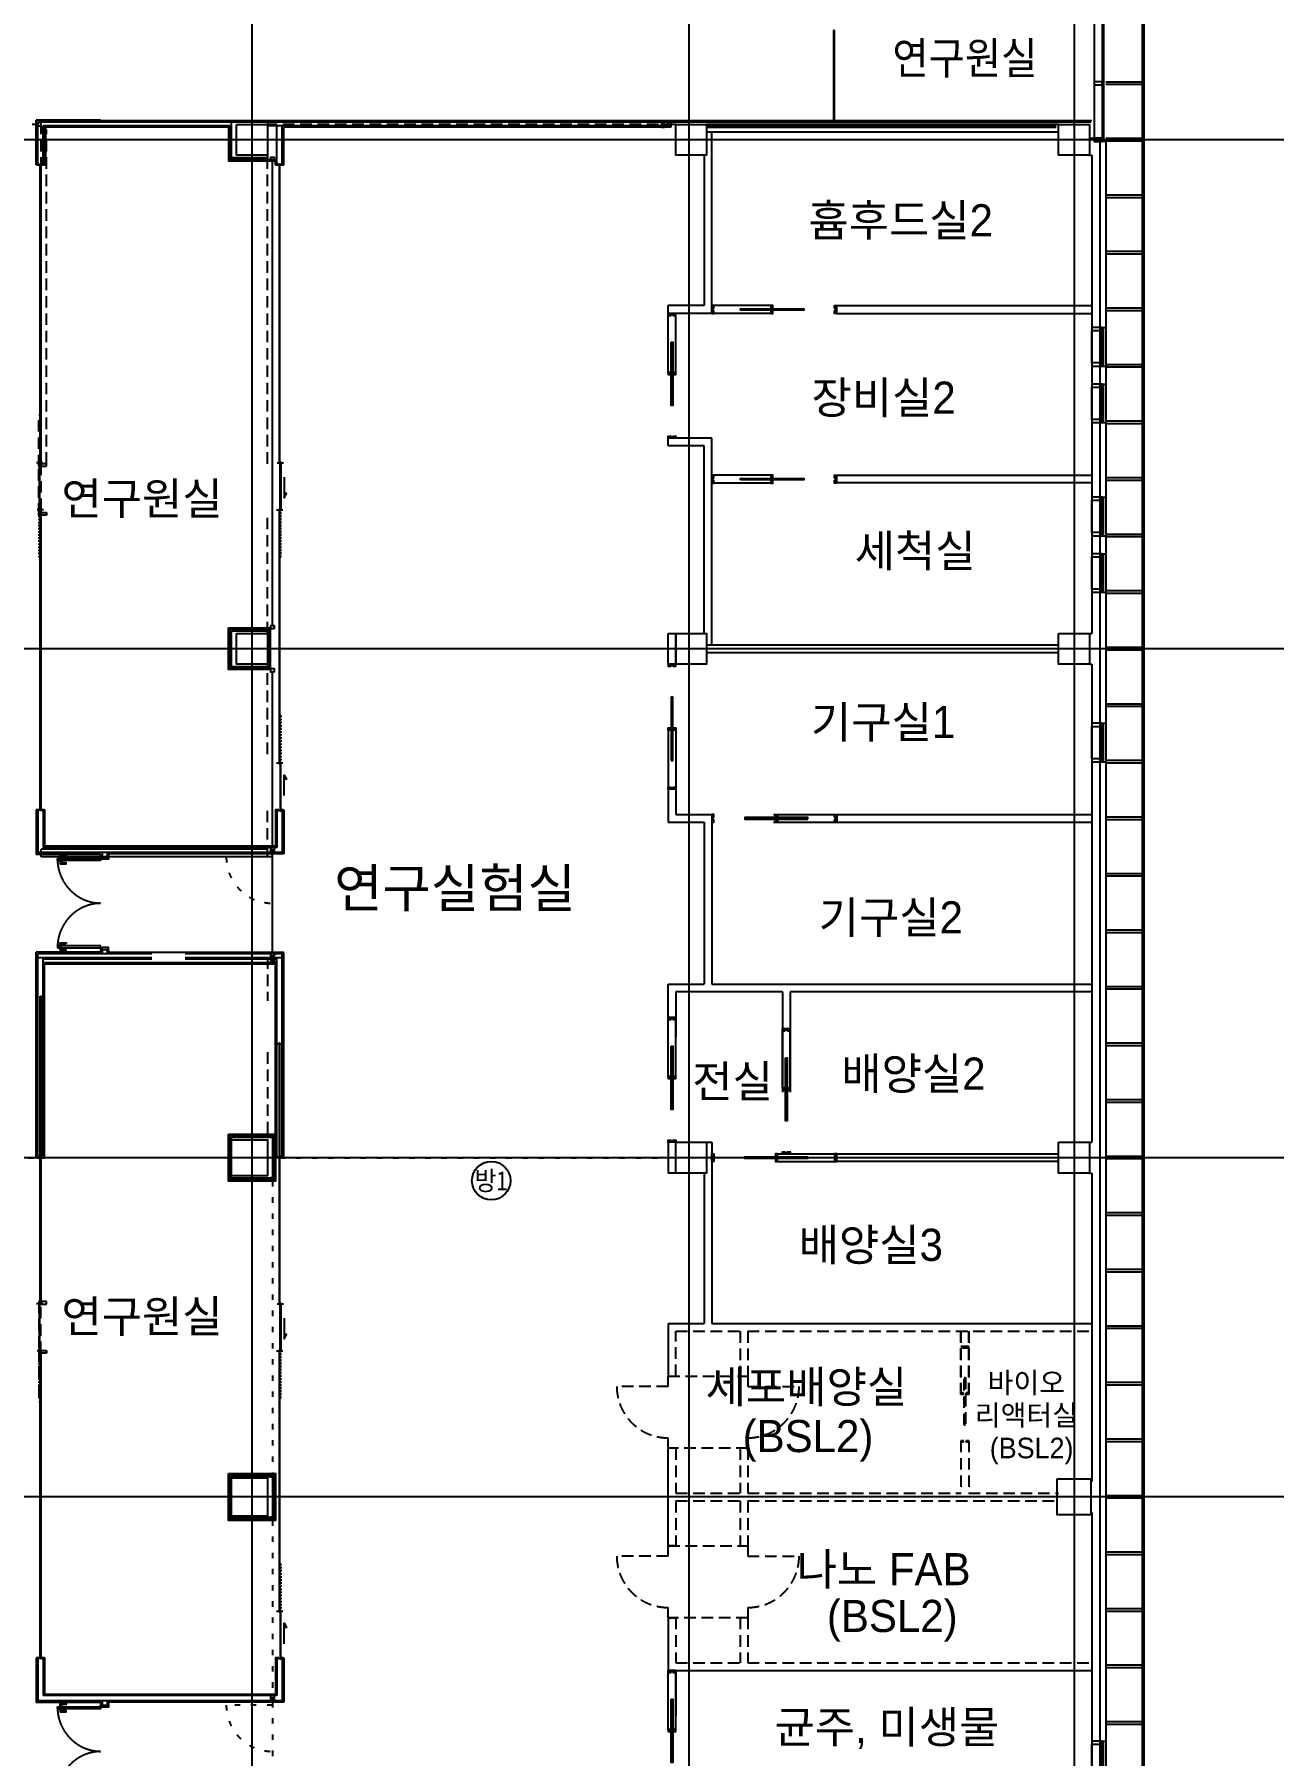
# Model space of a CAD drawing. Header units: metres. Extents: x 630750 to 860239, y 578133 to 726633.
# Drawn here: x 750270 to 774389, y 637779 to 671261 of the extents above; entities that cross this region are included whole.
import ezdxf
from ezdxf.enums import TextEntityAlignment as Align

# ---------------------------------------------------------------- set-up
doc = ezdxf.new("R2010")
doc.units = ezdxf.units.M
doc.header["$LTSCALE"] = 300
for name, pattern in [('DASHDOT', [25.4, 12.7, -6.35, 0, -6.35]), ('HID1', [0.375, 0.25, -0.125]), ('HIDDEN', [2, 1, -1]), ('HIDDEN-1', [1.4, 0.35, -0.7, 0.35]), ('업무시설_xr-base$0$CONTINOUS', [0])]:
    doc.linetypes.add(name, pattern=pattern)
for name, color, linetype in [('A-AL', 6, 'Continuous'), ('A-CEN-1', 1, 'Continuous'), ('A-CON', 2, 'Continuous'), ('A-DOR', 4, 'Continuous'), ('A-TXT', 3, 'Continuous'), ('A-WAL-DW', 7, 'Continuous'), ('A-WIN-GLASS', 4, 'Continuous'), ('fire shutter', 2, 'Continuous'), ('INT', 117, 'Continuous'), ('KUK-DOOR', 4, 'Continuous'), ('KUK-DOOR-FRAME', 4, 'Continuous'), ('KUK-FUR-FIX', 6, 'Continuous'), ('KUK-WALL-DRYWALL', 4, 'Continuous'), ('KUK-WALL-FIN 1', 30, 'Continuous'), ('KUK-WINDOW', 4, 'Continuous'), ('블럭', 7, 'Continuous'), ('외장그레이팅', 4, 'Continuous'), ('특수설계 영역', 225, 'Continuous'), ('프레임', 5, 'Continuous')]:
    doc.layers.add(name, color=color, linetype=linetype)
doc.layers.add('tel 1구', color=7, linetype='Continuous', lineweight=5, true_color=0x0074cb)
doc.styles.add('TEXT', font='')
doc.styles.add('돋움', font='')
doc.styles.get('TEXT').set_extended_font_data('DotumChe')
doc.styles.get('돋움').set_extended_font_data('Dotum')

# ---------------------------------------------------------------- blocks, each defined once
blk = doc.blocks.new('asd')
at = {"layer": 'A-DOR'}
blk.add_line((2042906, -657886), (2042906, -656736), dxfattribs=at)
for points in [[(2042756, -656736), (2042756, -656776), (2042806, -656776), (2042806, -656756), (2042856, -656756), (2042856, -656776), (2042906, -656776), (2042906, -656736)], [(2042816, -657296), (2042846, -657296), (2042846, -658526), (2042816, -658526)], [(2042756, -657886), (2042756, -657926), (2042806, -657926), (2042806, -657886)], [(2042856, -657886), (2042856, -657926), (2042906, -657926), (2042906, -657886)], [(2042756, -659166), (2042756, -659126), (2042806, -659126), (2042806, -659146), (2042856, -659146), (2042856, -659126), (2042906, -659126), (2042906, -659166)]]:
    blk.add_lwpolyline(points, close=True, dxfattribs=at)
at = {"layer": 'A-WAL-DW', "color": 7}
blk.add_line((2042756, -657886), (2042756, -656736), dxfattribs=at)
blk = doc.blocks.new('이중외피a')
at = {"layer": '외장그레이팅'}
for p, q in [((2453834, -667086, 0), (2453834, -750083, 0)), ((2453864, -667056, 0), (2453864, -750124, 0))]:
    blk.add_line(p, q, dxfattribs=at)
at = {"layer": '프레임'}
for p, q in [((2453834, -686861, 0), (2453124, -686861, 0)), ((2453834, -686911, 0), (2453124, -686911, 0)), ((2453834, -687961, 0), (2453124, -687961, 0)), ((2453834, -688011, 0), (2453124, -688011, 0)), ((2453834, -689061, 0), (2453124, -689061, 0)), ((2453834, -689111, 0), (2453124, -689111, 0)), ((2453834, -690161, 0), (2453124, -690161, 0)), ((2453834, -690211, 0), (2453124, -690211, 0)), ((2453834, -691261, 0), (2453124, -691261, 0)), ((2453834, -691311, 0), (2453124, -691311, 0)), ((2453834, -692361, 0), (2453124, -692361, 0)), ((2453834, -692411, 0), (2453124, -692411, 0)), ((2453834, -693461, 0), (2453124, -693461, 0)), ((2453834, -693511, 0), (2453124, -693511, 0)), ((2453834, -694561, 0), (2453124, -694561, 0)), ((2453834, -694611, 0), (2453124, -694611, 0)), ((2453834, -695661, 0), (2453124, -695661, 0)), ((2453834, -695711, 0), (2453124, -695711, 0)), ((2453834, -696761, 0), (2453124, -696761, 0)), ((2453834, -696811, 0), (2453124, -696811, 0)), ((2453834, -697861, 0), (2453124, -697861, 0)), ((2453834, -697911, 0), (2453124, -697911, 0)), ((2453834, -698961, 0), (2453124, -698961, 0)), ((2453834, -699011, 0), (2453124, -699011, 0)), ((2453834, -700061, 0), (2453124, -700061, 0)), ((2453834, -700111, 0), (2453124, -700111, 0)), ((2453834, -701161, 0), (2453124, -701161, 0)), ((2453834, -701211, 0), (2453124, -701211, 0)), ((2453834, -702261, 0), (2453124, -702261, 0)), ((2453834, -702311, 0), (2453124, -702311, 0)), ((2453834, -703361, 0), (2453124, -703361, 0)), ((2453834, -703411, 0), (2453124, -703411, 0)), ((2453834, -704461, 0), (2453124, -704461, 0)), ((2453834, -704511, 0), (2453124, -704511, 0)), ((2453834, -705561, 0), (2453124, -705561, 0)), ((2453834, -705611, 0), (2453124, -705611, 0)), ((2453834, -706661, 0), (2453124, -706661, 0)), ((2453834, -706711, 0), (2453124, -706711, 0)), ((2453834, -707761, 0), (2453124, -707761, 0)), ((2453834, -707811, 0), (2453124, -707811, 0)), ((2453834, -708861, 0), (2453124, -708861, 0)), ((2453834, -708911, 0), (2453124, -708911, 0)), ((2453834, -709961, 0), (2453124, -709961, 0)), ((2453834, -710011, 0), (2453124, -710011, 0)), ((2453834, -711061, 0), (2453124, -711061, 0)), ((2453834, -711111, 0), (2453124, -711111, 0)), ((2453834, -712161, 0), (2453124, -712161, 0)), ((2453834, -712211, 0), (2453124, -712211, 0)), ((2453834, -713261, 0), (2453124, -713261, 0)), ((2453834, -713311, 0), (2453124, -713311, 0)), ((2453834, -714361, 0), (2453124, -714361, 0)), ((2453834, -714411, 0), (2453124, -714411, 0)), ((2453834, -715461, 0), (2453124, -715461, 0)), ((2453834, -715511, 0), (2453124, -715511, 0)), ((2453834, -716561, 0), (2453124, -716561, 0)), ((2453834, -716611, 0), (2453124, -716611, 0)), ((2453834, -717661, 0), (2453124, -717661, 0)), ((2453834, -717711, 0), (2453124, -717711, 0)), ((2453834, -718761, 0), (2453124, -718761, 0)), ((2453834, -718811, 0), (2453124, -718811, 0))]:
    blk.add_line(p, q, dxfattribs=at)
blk = doc.blocks.new('ioo')
at = {"layer": 'A-WIN-GLASS'}
for p, q in [((2586798, -433861, 0), (2586798, -433791, 0)), ((2587548, -433861, 0), (2586798, -433861, 0)), ((2587518, -433837, 0), (2586828, -433837, 0)), ((2586828, -433837, 0), (2586828, -433861, 0)), ((2587518, -433861, 0), (2586828, -433861, 0)), ((2587518, -433837, 0), (2587518, -433861, 0)), ((2587548, -433861, 0), (2587548, -433791, 0)), ((2587488, -434061, 0), (2586857, -434061, 0))]:
    blk.add_line(p, q, dxfattribs=at)
at = {"layer": 'A-WIN-GLASS', "elevation": 0}
for points in [[(2586798, -434061), (2586858, -434061), (2586858, -433861), (2586798, -433861)], [(2587488, -434061), (2587548, -434061), (2587548, -433861), (2587488, -433861)]]:
    blk.add_lwpolyline(points, close=True, dxfattribs=at)

msp = doc.modelspace()

# ---------------------------------------------------------------- linework, layer by layer
at = {"layer": 'A-AL', "ltscale": 3}
for q in [(771004.405, 669180.239, 0), (771124.405, 613140.239, 0)]:
    msp.add_line((771124.405, 669180.239, 0), q, dxfattribs=at)
at = {"layer": 'A-CEN-1', "linetype": 'Continuous'}
for p, q in [((754504.406, 706258.825, 0), (754504.406, 599969.631, 0)), ((763004.405, 706258.824, 0), (763004.405, 624363.941, 0)), ((763004.406, 706258.825, 0), (763004.406, 599969.631, 0)), ((770504.406, 706258.825, 0), (770504.406, 599969.631, 0)), ((795684.429, 669210.238, 0), (657202.595, 669210.212, 0)), ((795684.429, 659310.238, 0), (657202.595, 659310.212, 0)), ((795684.429, 649410.238, 0), (657202.595, 649410.239, 0)), ((795684.429, 642810.238, 0), (744904.619, 642810.239, 0))]:
    msp.add_line(p, q, dxfattribs=at)
at = {"layer": 'A-CON'}
for points in [[(754104.4, 669560.233), (754804.4, 669560.233), (754804.4, 668860.233), (754104.4, 668860.233)], [(754104.4, 659660.233), (754804.4, 659660.233), (754804.4, 658960.233), (754104.4, 658960.233)], [(754104.4, 649810.235), (754904.4, 649810.235), (754904.4, 649010.235), (754104.4, 649010.235)], [(754104.4, 643210.235), (754904.4, 643210.235), (754904.4, 642410.235), (754104.4, 642410.235)]]:
    msp.add_lwpolyline(points, close=True, dxfattribs=at)
at = {"layer": 'A-CON', "elevation": 0}
for points in [[(754104.4, 669560.232), (754804.4, 669560.232), (754804.4, 668860.232), (754104.4, 668860.232)], [(754204.406, 669510.23), (754804.406, 669510.23), (754804.406, 668910.23), (754204.406, 668910.23)], [(762754.405, 669510.234), (763354.405, 669510.234), (763354.405, 668910.234), (762754.405, 668910.234)], [(770204.405, 669510.239), (770804.405, 669510.239), (770804.405, 668910.239), (770204.405, 668910.239)], [(754204.406, 659610.232), (754804.406, 659610.232), (754804.406, 659010.232), (754204.406, 659010.232)], [(762754.405, 659610.234), (763354.405, 659610.234), (763354.405, 659010.234), (762754.405, 659010.234)], [(770204.405, 659610.239), (770804.405, 659610.239), (770804.405, 659010.239), (770204.405, 659010.239)], [(754104.406, 649760.239), (754804.406, 649760.239), (754804.406, 649060.239), (754104.406, 649060.239)], [(762754.405, 649710.239), (763354.405, 649710.239), (763354.405, 649110.239), (762754.405, 649110.239)], [(770204.405, 649710.239), (770804.405, 649710.239), (770804.405, 649110.239), (770204.405, 649110.239)], [(754104.413, 643185.233), (754804.413, 643185.233), (754804.413, 642435.233), (754104.413, 642435.233)], [(770179.408, 643160.24), (770829.408, 643160.24), (770829.408, 642460.24), (770179.408, 642460.24)]]:
    msp.add_lwpolyline(points, close=True, dxfattribs=at)
at = {"layer": 'A-WAL-DW'}
for p, q in [((770204.405, 669510.235, 0), (763354.405, 669510.235, 0)), ((770204.405, 669360.235, 0), (763354.405, 669360.235, 0)), ((763454.405, 665835.239, 0), (763454.405, 669360.235, 0)), ((770804.402, 669240.237, 0), (770898.402, 669240.237, 0)), ((771004.405, 669180.239, 0), (770898.405, 669180.239, 0)), ((771004.405, 669180.239, 0), (771004.405, 613140.239, 0)), ((763304.405, 668910.174, 0), (763304.405, 665985.239, 0)), ((763304.405, 668910.174, 0), (763304.405, 665985.239, 0)), ((770804.405, 668910.236, 0), (770854.405, 668910.236, 0)), ((770854.405, 668910.236, 0), (770854.405, 659610.236, 0)), ((762604.404, 665835.239, 0), (762604.404, 665985.239, 0)), ((763304.405, 665985.239, 0), (762604.405, 665985.239, 0)), ((765884.405, 665985.236, 0), (765884.405, 665835.236, 0)), ((765884.405, 665985.236, 0), (770854.405, 665985.236, 0)), ((763454.405, 665835.239, 0), (762604.405, 665835.239, 0)), ((765884.405, 665835.236, 0), (770854.405, 665835.236, 0)), ((762604.405, 663255.239, 0), (762604.405, 663405.239, 0)), ((763454.405, 663405.239, 0), (762604.405, 663405.239, 0)), ((763454.405, 659385.236, 0), (763454.405, 663405.239, 0)), ((763304.405, 663255.239, 0), (762604.405, 663255.239, 0)), ((763304.405, 659610.174, 0), (763304.405, 663255.239, 0)), ((765884.405, 662535.239, 0), (765884.405, 662685.239, 0)), ((765884.405, 662685.239, 0), (770854.405, 662685.239, 0)), ((770854.405, 662535.239, 0), (765884.405, 662535.239, 0)), ((762604.404, 659610.173, 0), (762754.405, 659610.233, 0)), ((762604.404, 659010.174, 0), (762604.404, 659610.173, 0)), ((762754.405, 659610.233, 0), (762754.405, 659010.234, 0)), ((770804.405, 659610.236, 0), (770854.405, 659610.236, 0)), ((763354.405, 659385.236, 0), (770204.405, 659385.236, 0)), ((762754.405, 659010.234, 0), (762604.404, 659010.174, 0)), ((763354.405, 659235.236, 0), (770204.405, 659235.236, 0)), ((770804.405, 659010.236, 0), (770854.405, 659010.236, 0)), ((770854.405, 659010.239, 0), (770854.405, 649710.239, 0)), ((762604.405, 656580.174, 0), (762604.405, 655935.239, 0)), ((762754.405, 656580.174, 0), (762754.405, 656085.239, 0)), ((762604.405, 655935.239, 0), (763304.573, 655935.239, 0)), ((762754.405, 656085.239, 0), (763454.808, 656085.239, 0)), ((763304.573, 655935.239, 0), (763304.573, 652785.239, 0)), ((763454.808, 656085.239, 0), (763454.557, 652785.239, 0)), ((764654.797, 656085.239, 0), (770854.405, 656085.239, 0)), ((764654.797, 655935.239, 0), (770854.405, 655935.239, 0)), ((754804.406, 655410.237, 0), (750404.405, 655410.238, 0)), ((750404.406, 655260.238, 0), (750404.405, 655410.238, 0)), ((754804.406, 655260.237, 0), (750404.405, 655260.238, 0)), ((754804.479, 655260.239, 0), (754804.479, 655410.239, 0)), ((762604.405, 652785.239, 0), (763304.573, 652785.239, 0)), ((762604.405, 651760.239, 0), (762604.405, 652785.239, 0)), ((764829.41, 652635.239, 0), (762754.405, 652635.239, 0)), ((762754.405, 652635.239, 0), (762754.405, 651760.239, 0)), ((763454.557, 652785.239, 0), (770854.405, 652785.239, 0)), ((764829.41, 652635.239, 0), (764829.41, 650685.234, 0)), ((764979.41, 652635.239, 0), (764979.41, 650685.234, 0)), ((765704.579, 652635.239, 0), (764979.41, 652635.239, 0)), ((770854.405, 652635.239, 0), (765704.579, 652635.239, 0)), ((762604.405, 649710.174, 0), (762604.405, 649110.237, 0)), ((762704.405, 649710.174, 0), (762604.405, 649710.174, 0)), ((763304.573, 649710.174, 0), (763454.838, 649710.174, 0)), ((763454.838, 649710.174, 0), (763454.557, 646185.303, 0)), ((770804.405, 649710.239, 0), (770854.405, 649710.239, 0)), ((765884.808, 649335.234, 0), (765884.808, 649485.234, 0)), ((765884.808, 649485.234, 0), (770204.405, 649485.234, 0)), ((770204.405, 649335.234, 0), (765884.808, 649335.234, 0)), ((762754.405, 649110.237, 0), (762604.405, 649110.237, 0)), ((763304.573, 649110.239, 0), (763304.573, 646185.173, 0)), ((770804.405, 649110.239, 0), (770854.405, 649110.239, 0)), ((770854.405, 649110.239, 0), (770854.405, 643110.239, 0)), ((762604.405, 646185.173, 0), (763304.573, 646185.173, 0)), ((762604.405, 646185.173, 0), (762604.405, 645160.239, 0)), ((763454.557, 646185.239, 0), (770854.405, 646185.239, 0)), ((762604.405, 641860.239, 0), (762604.405, 643760.239, 0)), ((770829.408, 643110.239, 0), (770854.405, 643110.239, 0)), ((770829.408, 642510.239, 0), (770854.405, 642510.239, 0)), ((770854.405, 642510.239, 0), (770854.405, 633210.239, 0)), ((762604.405, 640460.239, 0), (762604.405, 639435.239, 0)), ((762604.405, 639435.239, 0), (770854.578, 639435.239, 0)), ((762754.405, 639435.239, 0), (762754.405, 638560.239, 0))]:
    msp.add_line(p, q, dxfattribs=at)
at = {"layer": 'A-WIN-GLASS', "color": 9}
msp.add_line((770898.405, 692204.239, 0), (770898.405, 669240.239, 0), dxfattribs=at)
at = {"layer": 'A-WIN-GLASS'}
for p, q in [((771054.405, 692360.239, 0), (771054.405, 669210.239, 0)), ((771078.405, 692384.239, 0), (771078.405, 669210.239, 0)), ((771054.405, 669210.239, 0), (771078.405, 669210.239, 0))]:
    msp.add_line(p, q, dxfattribs=at)
at = {"layer": 'A-WIN-GLASS', "elevation": 0}
for points in [[(770898.402, 670340.239), (770898.402, 670280.239), (771054.401, 670280.239), (771054.401, 670340.239)], [(770898.402, 669240.239), (770898.402, 669180.239), (771054.401, 669180.239), (771054.401, 669240.239)]]:
    msp.add_lwpolyline(points, close=True, dxfattribs=at)
at = {"layer": 'fire shutter', "color": 2, "linetype": 'HIDDEN-1'}
for p, q in [((750334.414, 669510.232, 0), (748194.453, 669510.21, 0)), ((748264.413, 649411.435, 0), (750394.402, 649410.238, 0)), ((755044.41, 649410.238), (762604.405, 649410.238, 0)), ((754904.398, 648955.234), (754904.398, 643265.234)), ((754904.398, 642355.236), (754904.398, 638970.233)), ((754904.398, 638820.231), (754904.398, 636900.233))]:
    msp.add_line(p, q, dxfattribs=at)
at = {"layer": 'fire shutter', "ltscale": 0.7}
for p, q in [((754904.398, 659765.226, 0), (754904.398, 668805.232, 0)), ((754904.398, 655470.232, 0), (754904.398, 658855.226, 0)), ((754904.398, 653400.232), (754904.398, 655320.231))]:
    msp.add_line(p, q, dxfattribs=at)
at = {"layer": 'fire shutter', "elevation": 0}
for points in [[(750404.404, 669480.244), (750404.406, 669540.244), (750334.406, 669540.247), (750334.404, 669480.247)], [(754934.406, 655320.232), (754874.406, 655320.23), (754874.404, 655390.23), (754934.404, 655390.232)], [(754934.406, 653330.233), (754874.406, 653330.231), (754874.404, 653400.231), (754934.404, 653400.233)], [(754934.406, 653175.235), (754874.406, 653175.233), (754874.404, 653245.233), (754934.404, 653245.235)], [(754934.406, 638900.233), (754874.406, 638900.231), (754874.404, 638970.231), (754934.404, 638970.233)], [(754934.406, 638820.232), (754874.406, 638820.23), (754874.404, 638890.23), (754934.404, 638890.232)]]:
    msp.add_lwpolyline(points, close=True, dxfattribs=at)
at = {"layer": 'fire shutter'}
for points in [[(762534.407, 669530.233), (762474.407, 669530.235), (762474.405, 669460.235), (762534.405, 669460.233)], [(754934.406, 668805.233), (754874.406, 668805.232), (754874.404, 668875.232), (754934.404, 668875.233)], [(754934.406, 659695.227), (754874.406, 659695.225), (754874.404, 659765.225), (754934.404, 659765.227)], [(754934.406, 658855.227), (754874.406, 658855.225), (754874.404, 658925.225), (754934.404, 658925.227)], [(754934.406, 655400.233), (754874.406, 655400.231), (754874.404, 655470.231), (754934.404, 655470.233)], [(754934.406, 648955.235), (754874.406, 648955.233), (754874.404, 649025.233), (754934.404, 649025.235)], [(754934.406, 643195.235), (754874.406, 643195.233), (754874.404, 643265.233), (754934.404, 643265.235)], [(754934.406, 642355.237), (754874.406, 642355.235), (754874.404, 642425.235), (754934.404, 642425.237)]]:
    msp.add_lwpolyline(points, close=True, dxfattribs=at)
at = {"layer": 'fire shutter', "color": 2, "linetype": 'HIDDEN-1', "elevation": 0}
for points in [[(754904.391, 655260.242), (754004.391, 655260.242, 0.414213562), (754904.391, 654360.242, 1)], [(754904.391, 638760.242), (754004.391, 638760.242, 0.414213562), (754904.391, 637860.242, 1)]]:
    msp.add_lwpolyline(points, format="xyb", dxfattribs=at)
at = {"layer": 'fire shutter', "color": 2, "linetype": 'HIDDEN-1'}
for points in [[(754904.398, 655260.233), (754004.398, 655260.233, 0.414213562), (754904.398, 654360.233, 1)], [(754904.398, 638760.233), (754004.398, 638760.233, 0.414213562), (754904.398, 637860.233, 1)]]:
    msp.add_lwpolyline(points, format="xyb", dxfattribs=at)
at = {"layer": 'INT', "linetype": 'HID1', "ltscale": 3}
for p, q in [((750404.406, 662910.238, 0), (750404.406, 669510.174, 0)), ((750504.406, 662910.238, 0), (750504.406, 669410.174, 0)), ((762754.405, 669510.234, 0), (754804.405, 669510.234, 0)), ((754804.479, 662910.238, 0), (754804.479, 668910.23, 0)), ((754804.479, 659610.232, 0), (754804.479, 661910.237, 0)), ((754804.479, 657260.238, 0), (754804.479, 658960.238, 0)), ((754804.479, 655260.238, 0), (754804.479, 656260.238, 0)), ((754804.479, 653310.237, 0), (754804.479, 652460.237, 0)), ((754804.479, 651460.237, 0), (754804.479, 649760.236, 0))]:
    msp.add_line(p, q, dxfattribs=at)
at = {"layer": 'INT', "linetype": 'HID1', "ltscale": 3, "elevation": 0}
msp.add_lwpolyline([(762654.398, 669560.232), (762654.398, 669460.232), (762604.4, 669460.232), (762604.4, 669560.232)], close=True, dxfattribs=at)
for points in [[(750354.406, 662860.238), (750354.406, 663860.238), (750394.406, 663860.238), (750394.406, 662860.238), (750354.406, 662860.238)], [(750354.406, 661910.238), (750354.406, 662910.238), (750394.406, 662910.238), (750394.406, 661910.238), (750354.406, 661910.238)], [(750404.406, 662910.238), (750404.406, 662860.238), (750504.406, 662860.238), (750504.406, 662910.238), (750404.406, 662910.238)], [(750404.406, 661910.238), (750404.406, 661960.238), (750504.406, 661960.238), (750504.406, 661910.238), (750404.406, 661910.238)], [(750354.406, 646610.238), (750354.406, 645610.238), (750394.406, 645610.238), (750394.406, 646610.238), (750354.406, 646610.238)], [(750404.406, 646610.238), (750404.406, 646560.238), (750504.406, 646560.238), (750504.406, 646610.238), (750404.406, 646610.238)], [(750354.406, 645660.238), (750354.406, 644660.238), (750394.406, 644660.238), (750394.406, 645660.238), (750354.406, 645660.238)], [(750404.406, 645610.238), (750404.406, 645660.238), (750504.406, 645660.238), (750504.406, 645610.238), (750404.406, 645610.238)]]:
    msp.add_lwpolyline(points, dxfattribs=at)
at = {"layer": 'KUK-DOOR', "color": 1, "ltscale": 30, "elevation": 0}
for points in [[(755130.243, 662646.628), (755130.243, 662247.058), (755175.994, 662329.09), (755130.243, 662329.09)], [(755130.243, 656453.795), (755130.243, 656853.365), (755175.994, 656771.333), (755130.243, 656771.333)], [(755130.243, 646286.67), (755130.243, 645887.1), (755175.994, 645969.132), (755130.243, 645969.132)], [(755130.243, 639953.795), (755130.243, 640353.365), (755175.994, 640271.333), (755130.243, 640271.333)]]:
    msp.add_lwpolyline(points, dxfattribs=at)
at = {"layer": 'KUK-DOOR', "color": 5, "linetype": 'HIDDEN', "ltscale": 0.1, "elevation": 0}
for points in [[(750364.402, 662030.19), (750374.402, 662030.19), (750374.402, 661090.19), (750364.402, 661090.19)], [(750364.402, 645670.233), (750374.402, 645670.233), (750374.402, 644730.233), (750364.402, 644730.233)]]:
    msp.add_lwpolyline(points, close=True, dxfattribs=at)
at = {"layer": 'KUK-DOOR', "color": 5, "linetype": 'HIDDEN', "ltscale": 0.1}
for points in [[(755064.41, 662030.19), (755054.41, 662030.19), (755054.41, 661090.19), (755064.41, 661090.19)], [(755064.41, 657070.233), (755054.41, 657070.233), (755054.41, 658010.233), (755064.41, 658010.233)], [(755064.41, 645670.233), (755054.41, 645670.233), (755054.41, 644730.233), (755064.41, 644730.233)], [(755064.41, 640570.232), (755054.41, 640570.232), (755054.41, 641510.232), (755064.41, 641510.232)]]:
    msp.add_lwpolyline(points, close=True, dxfattribs=at)
at = {"layer": 'KUK-DOOR', "color": 251, "elevation": -9848.12}
for points in [[(750756.897, 655230.234), (750756.897, 655240.234), (750769.397, 655240.234), (750769.397, 655288.234, -0.466044565), (750772.969, 655291.234), (750884.897, 655291.234, -0.414213562), (750886.897, 655289.234), (750886.897, 655275.192, -0.414213562), (750884.897, 655273.192), (750792.397, 655271.234, 0.427009584), (750789.397, 655267.965), (750789.397, 655240.234), (750801.897, 655240.234), (750801.897, 655230.234), (750756.897, 655230.234), (750756.897, 655240.234), (750789.397, 655240.234)], [(750756.897, 655190.234), (750756.897, 655180.234), (750769.397, 655180.234), (750769.397, 655132.234, 0.466044565), (750772.969, 655129.234), (750884.897, 655129.234, 0.414213562), (750886.897, 655131.234), (750886.897, 655145.277, 0.414213562), (750884.897, 655147.277), (750792.397, 655149.234, -0.427009584), (750789.397, 655152.503), (750789.397, 655180.234), (750801.897, 655180.234), (750801.897, 655190.234), (750756.897, 655190.234), (750756.897, 655180.234), (750789.397, 655180.234)], [(750756.897, 653530.234), (750756.897, 653540.234), (750769.397, 653540.234), (750769.397, 653588.234, -0.466044565), (750772.969, 653591.234), (750884.897, 653591.234, -0.414213562), (750886.897, 653589.234), (750886.897, 653575.192, -0.414213562), (750884.897, 653573.192), (750792.397, 653571.234, 0.427009584), (750789.397, 653567.965), (750789.397, 653540.234), (750801.897, 653540.234), (750801.897, 653530.235), (750756.897, 653530.234), (750756.897, 653540.234), (750789.397, 653540.234)], [(750756.897, 653490.235), (750756.897, 653480.235), (750769.397, 653480.235), (750769.397, 653432.235, 0.466044565), (750772.969, 653429.235), (750884.897, 653429.235, 0.414213562), (750886.897, 653431.235), (750886.897, 653445.277, 0.414213562), (750884.897, 653447.277), (750792.397, 653449.235, -0.427009584), (750789.397, 653452.504), (750789.397, 653480.235), (750801.897, 653480.235), (750801.897, 653490.234), (750756.897, 653490.235), (750756.897, 653480.235), (750789.397, 653480.235)], [(750756.902, 638730.232), (750756.902, 638740.232), (750769.402, 638740.232), (750769.402, 638788.232, -0.466044565), (750772.974, 638791.232), (750884.902, 638791.232, -0.414213562), (750886.902, 638789.232), (750886.902, 638775.19, -0.414213562), (750884.902, 638773.19), (750792.402, 638771.232, 0.427009584), (750789.402, 638767.963), (750789.402, 638740.232), (750801.902, 638740.232), (750801.902, 638730.233), (750756.902, 638730.232), (750756.902, 638740.232), (750789.402, 638740.232)], [(750756.902, 638690.233), (750756.902, 638680.233), (750769.402, 638680.233), (750769.402, 638632.233, 0.466044565), (750772.974, 638629.233), (750884.902, 638629.233, 0.414213562), (750886.902, 638631.233), (750886.902, 638645.275, 0.414213562), (750884.902, 638647.275), (750792.402, 638649.233, -0.427009584), (750789.402, 638652.502), (750789.402, 638680.233), (750801.902, 638680.233), (750801.902, 638690.232), (750756.902, 638690.233), (750756.902, 638680.233), (750789.402, 638680.233)]]:
    msp.add_lwpolyline(points, format="xyb", dxfattribs=at)
at = {"layer": 'KUK-DOOR'}
for points in [[(750719.397, 655230.234), (751554.397, 655230.234), (751554.397, 655190.234), (750719.397, 655190.234)], [(750719.397, 653490.234), (751554.397, 653490.234), (751554.397, 653530.235), (750719.397, 653530.235)], [(750719.402, 638730.233), (751554.402, 638730.233), (751554.402, 638690.232), (750719.402, 638690.232)]]:
    msp.add_lwpolyline(points, close=True, dxfattribs=at)
at = {"layer": 'KUK-DOOR', "color": 1, "linetype": 'DASHDOT'}
for centre, start, end in [((751577.72, 655218.713), 181.9003756, 268.4437587), ((751577.72, 653501.755), 91.5562413, 178.0996244), ((751577.725, 638718.711), 181.9003756, 268.4437587), ((751577.725, 637001.754), 91.5562413, 178.0996244)]:
    msp.add_arc(centre, 858.796, start, end, dxfattribs=at)
at = {"layer": 'KUK-DOOR-FRAME'}
for points in [[(751554.397, 655260.234), (751714.397, 655260.234), (751714.397, 655220.234), (751596.397, 655220.234), (751596.397, 655230.234), (751554.397, 655230.234), (751554.397, 655260.234)], [(751554.397, 653460.234), (751714.397, 653460.234), (751714.397, 653500.234), (751596.397, 653500.235), (751596.397, 653490.234), (751554.397, 653490.234), (751554.397, 653460.234)], [(751554.402, 638760.233), (751714.402, 638760.233), (751714.402, 638720.233), (751596.402, 638720.232), (751596.402, 638730.233), (751554.402, 638730.233), (751554.402, 638760.233)]]:
    msp.add_lwpolyline(points, dxfattribs=at)
at = {"layer": 'KUK-WALL-DRYWALL'}
for p, q in [((750339.402, 669560.233, 0), (755089.41, 669560.233)), ((750339.402, 668726.834, 0), (750339.402, 669560.233, 0)), ((754104.4, 669485.233, 0), (750439.402, 669485.233)), ((750439.402, 668726.834, 0), (750439.402, 669485.233)), ((762654.393, 669485.235), (754804.395, 669485.235)), ((762654.398, 669485.233), (754804.4, 669485.233)), ((754989.41, 668726.834), (754989.41, 669485.233, 0)), ((755089.405, 669560.235), (770829.39, 669560.235)), ((755089.41, 669560.233), (770829.395, 669560.233)), ((755089.41, 668726.834), (755089.41, 669485.233, 0)), ((763354.393, 669485.222), (770154.393, 669485.221)), ((763354.398, 669485.22), (770154.398, 669485.219)), ((750339.402, 656178.633), (750339.402, 655345.233)), ((750439.402, 656178.633), (750439.402, 655445.233)), ((754989.41, 656178.633), (754989.41, 655445.233)), ((755089.41, 656178.633), (755089.41, 655345.233)), ((755089.41, 655345.233), (750339.402, 655345.233)), ((754989.41, 655445.233, 0), (750439.402, 655445.234)), ((751589.397, 655345.234), (751589.397, 655260.234)), ((751689.397, 655345.234), (751689.397, 655260.234)), ((750339.402, 649410.238), (750339.402, 653375.232)), ((752554.402, 653375.232), (750339.402, 653375.232)), ((752554.402, 653300.232), (750339.402, 653300.232)), ((750439.402, 649410.238), (750439.402, 653300.232)), ((752554.402, 653275.233, 0), (750439.402, 653275.233, 0)), ((751589.397, 653460.234), (751589.397, 653375.234)), ((751689.397, 653460.234), (751689.397, 653375.234)), ((755089.41, 653375.232), (753204.402, 653375.232)), ((755089.41, 653300.232), (753204.402, 653300.232)), ((754989.41, 653275.233, 0), (753204.402, 653275.233, 0)), ((754989.41, 649445.238), (754989.41, 653300.232)), ((755089.409, 649445.238), (755089.41, 653375.232)), ((754989.41, 653200.233, 0), (750439.402, 653200.233, 0)), ((750339.402, 639678.633), (750339.402, 638845.233)), ((750439.402, 639678.633), (750439.402, 638945.233)), ((754989.41, 639678.633), (754989.41, 638945.233)), ((755089.41, 639678.633), (755089.41, 638845.233)), ((755089.41, 638845.233), (750339.402, 638845.233)), ((754989.41, 638945.233, 0), (750439.402, 638945.233)), ((751589.402, 638845.232), (751589.402, 638760.233)), ((751689.402, 638845.232), (751689.402, 638760.233))]:
    msp.add_line(p, q, dxfattribs=at)
at = {"layer": 'KUK-WALL-DRYWALL', "elevation": 0}
msp.add_lwpolyline([(754074.4, 669485.233), (754074.4, 668830.233), (754989.41, 668830.233)], dxfattribs=at)
at = {"layer": 'KUK-WALL-DRYWALL'}
for points in [[(754074.4, 659690.233), (754834.4, 659690.233), (754834.4, 658930.233), (754074.4, 658930.233)], [(754074.4, 649840.235), (754934.4, 649840.235), (754934.4, 648980.235), (754074.4, 648980.235)], [(754074.4, 643240.235), (754934.4, 643240.235), (754934.4, 642380.235), (754074.4, 642380.235)]]:
    msp.add_lwpolyline(points, close=True, dxfattribs=at)
at = {"layer": 'KUK-WALL-FIN 1', "color": 8}
for p, q in [((765825.385, 671340.234, 1192.399), (765825.384, 669580.234, 3419.722)), ((765833.384, 671340.234, -888.51), (765833.384, 669580.233, 3421.354))]:
    msp.add_line(p, q, dxfattribs=at)
at = {"layer": 'KUK-WALL-FIN 1'}
for p, q in [((750304.402, 668725.234, 0), (750304.402, 669595.233, 0)), ((751554.404, 669595.233, 0), (750304.402, 669595.233)), ((754049.4, 669460.233, 0), (750464.402, 669460.233)), ((750464.402, 668735.234, 0), (750464.402, 669460.233)), ((750489.402, 668810.233, 0), (750489.402, 669435.233)), ((751554.404, 669595.233, 0), (770854.395, 669585.233)), ((755124.405, 669585.235), (770854.39, 669585.235)), ((762654.393, 669460.235), (755124.405, 669460.235)), ((762654.398, 669460.233), (755124.41, 669460.233)), ((755124.41, 668725.234), (755124.41, 669460.233)), ((763354.393, 669460.222), (770154.393, 669460.221)), ((763354.398, 669460.22), (770154.398, 669460.219)), ((750314.402, 668725.234, 0), (750304.402, 668725.234, 0)), ((754964.41, 668735.234), (754964.41, 668830.233)), ((755114.41, 668725.234), (755124.41, 668725.234)), ((750304.402, 656180.233), (750304.402, 655310.233)), ((750314.402, 656180.233), (750304.402, 656180.233)), ((750464.402, 656170.233), (750464.402, 655470.233)), ((754964.41, 656170.233), (754964.41, 655470.233)), ((755114.41, 656180.233), (755124.41, 656180.233)), ((755124.41, 656180.233), (755124.41, 655320.232)), ((751554.402, 655310.232), (750304.402, 655310.233)), ((754964.41, 655470.233, 0), (750464.402, 655470.233)), ((751554.397, 655310.234), (751554.397, 655270.234)), ((751714.397, 655320.234), (751714.397, 655270.234)), ((755124.41, 655320.232, 0), (751714.402, 655320.232, 0)), ((751554.402, 653410.233), (750304.402, 653410.232)), ((750304.402, 649410.238), (750304.402, 653410.232)), ((751554.397, 653450.234), (751554.397, 653410.234)), ((751714.397, 653450.234), (751714.397, 653400.234)), ((755124.41, 653400.233, 0), (751714.402, 653400.233, 0)), ((755124.41, 649410.238), (755124.41, 653400.233)), ((750464.403, 649410.238, 0), (750464.402, 653175.233, 0)), ((754964.41, 653175.233, 0), (750464.402, 653175.233, 0)), ((754964.409, 649420.238, 0), (754964.41, 653175.233, 0)), ((750314.402, 649410.238, 0), (750304.402, 649410.238, 0)), ((755114.41, 649410.238), (755124.41, 649410.238)), ((750304.402, 639680.233), (750304.402, 638810.233)), ((750314.402, 639680.233), (750304.402, 639680.233)), ((750464.402, 639670.233), (750464.402, 638970.233)), ((750464.402, 639670.233), (750464.402, 638970.233)), ((754964.41, 639670.233), (754964.41, 638970.233)), ((754964.41, 639670.233), (754964.41, 638970.233)), ((755114.41, 639680.233), (755124.41, 639680.233)), ((755124.41, 639680.233), (755124.41, 638820.232)), ((754964.41, 638970.233, 0), (750464.402, 638970.233)), ((754964.41, 638970.233, 0), (750464.402, 638970.233)), ((751554.402, 638810.232), (750304.402, 638810.233)), ((751554.402, 638810.232), (751554.402, 638770.233)), ((751714.402, 638820.232), (751714.402, 638770.233)), ((755124.41, 638820.232, 0), (751714.402, 638820.232, 0))]:
    msp.add_line(p, q, dxfattribs=at)
at = {"layer": 'KUK-WALL-FIN 1', "color": 4}
msp.add_lwpolyline([(765824.384, 671339.234), (765824.384, 669581.234), (765825.385, 669580.233), (765833.384, 669580.233), (765834.385, 669581.234), (765834.387, 671339.232), (765833.384, 671340.234), (765825.385, 671340.234), (765824.384, 671339.234)], dxfattribs=at)
at = {"layer": 'KUK-WALL-FIN 1', "elevation": 0}
msp.add_lwpolyline([(754049.4, 669485.233), (754049.4, 668805.233), (754964.41, 668805.233)], dxfattribs=at)
at = {"layer": 'KUK-WALL-FIN 1', "color": 3, "elevation": 0}
for points in [[(750337.802, 668760.234), (750337.802, 668735.234), (750314.402, 668735.234), (750314.402, 668725.234), (750379.402, 668725.234)], [(750377.802, 668726.834), (750316.002, 668726.834), (750316.002, 668733.634), (750339.402, 668733.634), (750339.402, 668760.233), (750337.802, 668760.233)], [(750377.802, 668726.834), (750377.802, 668736.834), (750401.002, 668736.834), (750401.002, 668726.834)], [(750379.402, 668725.234), (750379.402, 668735.234), (750399.402, 668735.234), (750399.402, 668725.234)], [(750399.402, 668725.234), (750464.402, 668725.234), (750464.402, 668735.234), (750441.002, 668735.234), (750441.002, 668760.234), (750439.402, 668760.234), (750439.402, 668733.634), (750462.802, 668733.634), (750462.802, 668726.834), (750401.002, 668726.834)], [(750337.802, 649445.238), (750337.802, 649420.238), (750314.402, 649420.238), (750314.402, 649410.238), (750379.402, 649410.238)], [(750377.802, 649411.838), (750316.002, 649411.838), (750316.002, 649418.638), (750339.402, 649418.638), (750339.402, 649445.238), (750337.802, 649445.238)], [(750377.802, 649411.838), (750377.802, 649421.838), (750401.002, 649421.838), (750401.002, 649411.838)], [(750379.402, 649410.238), (750379.402, 649420.238), (750399.402, 649420.238), (750399.402, 649410.238)], [(750399.402, 649410.238), (750464.402, 649410.238), (750464.402, 649420.238), (750441.002, 649420.238), (750441.002, 649445.238), (750439.402, 649445.238), (750439.402, 649418.638), (750462.802, 649418.638), (750462.802, 649411.838), (750401.002, 649411.838)], [(755029.41, 649410.238), (754964.41, 649410.238), (754964.41, 649420.238), (754987.81, 649420.238), (754987.81, 649445.238), (754989.41, 649445.238), (754989.41, 649418.638), (754966.01, 649418.638), (754966.01, 649411.838), (755027.81, 649411.838)], [(755071.01, 649411.838), (755071.01, 649431.838), (755027.81, 649431.838), (755027.81, 649411.838)], [(755069.41, 649410.238), (755069.41, 649430.238), (755029.41, 649430.238), (755029.41, 649410.238)], [(755091.01, 649445.238), (755091.01, 649420.238), (755114.41, 649420.238), (755114.41, 649410.238), (755069.41, 649410.238)], [(755071.01, 649411.838), (755112.81, 649411.838), (755112.81, 649418.638), (755089.41, 649418.638), (755089.41, 649445.238), (755091.01, 649445.238)]]:
    msp.add_lwpolyline(points, dxfattribs=at)
at = {"layer": 'KUK-WALL-FIN 1', "color": 3}
for points in [[(755029.41, 668725.234), (754964.41, 668725.234), (754964.41, 668735.234), (754987.81, 668735.234), (754987.81, 668760.234), (754989.41, 668760.234), (754989.41, 668733.634), (754966.01, 668733.634), (754966.01, 668726.834), (755027.81, 668726.834)], [(755051.01, 668726.834), (755051.01, 668736.834), (755027.81, 668736.834), (755027.81, 668726.834)], [(755049.41, 668725.234), (755049.41, 668735.234), (755029.41, 668735.234), (755029.41, 668725.234)], [(755091.01, 668760.234), (755091.01, 668735.234), (755114.41, 668735.234), (755114.41, 668725.234), (755049.41, 668725.234)], [(755051.01, 668726.834), (755112.81, 668726.834), (755112.81, 668733.634), (755089.41, 668733.634), (755089.41, 668760.233), (755091.01, 668760.233)], [(750337.802, 656145.233), (750337.802, 656170.233), (750314.402, 656170.232), (750314.402, 656180.233), (750379.402, 656180.233)], [(750377.802, 656178.633), (750316.002, 656178.633), (750316.002, 656171.833), (750339.402, 656171.833), (750339.402, 656145.233), (750337.802, 656145.233)], [(750377.802, 656178.633), (750377.802, 656168.633), (750401.002, 656168.633), (750401.002, 656178.633)], [(750379.402, 656180.233), (750379.402, 656170.233), (750399.402, 656170.233), (750399.402, 656180.233)], [(750399.402, 656180.233), (750464.402, 656180.233), (750464.402, 656170.233), (750441.002, 656170.233), (750441.002, 656145.233), (750439.402, 656145.233), (750439.402, 656171.833), (750462.802, 656171.833), (750462.802, 656178.633), (750401.002, 656178.633)], [(755029.41, 656180.233), (754964.41, 656180.233), (754964.41, 656170.233), (754987.81, 656170.233), (754987.81, 656145.233), (754989.41, 656145.233), (754989.41, 656171.833), (754966.01, 656171.833), (754966.01, 656178.633), (755027.81, 656178.633)], [(755071.01, 656178.633), (755071.01, 656158.633), (755027.81, 656158.633), (755027.81, 656178.633)], [(755069.41, 656180.233), (755069.41, 656160.233), (755029.41, 656160.233), (755029.41, 656180.233)], [(755091.01, 656145.233), (755091.01, 656170.233), (755114.41, 656170.232), (755114.41, 656180.233), (755069.41, 656180.233)], [(755071.01, 656178.633), (755112.81, 656178.633), (755112.81, 656171.833), (755089.41, 656171.833), (755089.41, 656145.233), (755091.01, 656145.233)], [(750337.802, 639645.233), (750337.802, 639670.233), (750314.402, 639670.232), (750314.402, 639680.233), (750379.402, 639680.233)], [(750377.802, 639678.633), (750316.002, 639678.633), (750316.002, 639671.833), (750339.402, 639671.833), (750339.402, 639645.233), (750337.802, 639645.233)], [(750377.802, 639678.633), (750377.802, 639668.633), (750401.002, 639668.633), (750401.002, 639678.633)], [(750379.402, 639680.233), (750379.402, 639670.233), (750399.402, 639670.233), (750399.402, 639680.233)], [(750399.402, 639680.233), (750464.402, 639680.233), (750464.402, 639670.233), (750441.002, 639670.233), (750441.002, 639645.233), (750439.402, 639645.233), (750439.402, 639671.833), (750462.802, 639671.833), (750462.802, 639678.633), (750401.002, 639678.633)], [(755029.41, 639680.233), (754964.41, 639680.233), (754964.41, 639670.233), (754987.81, 639670.233), (754987.81, 639645.233), (754989.41, 639645.233), (754989.41, 639671.833), (754966.01, 639671.833), (754966.01, 639678.633), (755027.81, 639678.633)], [(755071.01, 639678.633), (755071.01, 639658.633), (755027.81, 639658.633), (755027.81, 639678.633)], [(755069.41, 639680.233), (755069.41, 639660.233), (755029.41, 639660.233), (755029.41, 639680.233)], [(755091.01, 639645.233), (755091.01, 639670.233), (755114.41, 639670.232), (755114.41, 639680.233), (755069.41, 639680.233)], [(755071.01, 639678.633), (755112.81, 639678.633), (755112.81, 639671.833), (755089.41, 639671.833), (755089.41, 639645.233), (755091.01, 639645.233)]]:
    msp.add_lwpolyline(points, dxfattribs=at)
at = {"layer": 'KUK-WALL-FIN 1'}
for points in [[(754049.4, 659715.233), (754859.4, 659715.233), (754859.4, 658905.233), (754049.4, 658905.233)], [(754049.4, 649865.235), (754959.4, 649865.235), (754959.4, 648955.235), (754049.4, 648955.235)], [(754049.4, 643265.235), (754959.4, 643265.235), (754959.4, 642355.235), (754049.4, 642355.235)]]:
    msp.add_lwpolyline(points, close=True, dxfattribs=at)
at = {"layer": 'KUK-WALL-FIN 1', "linetype": '업무시설_xr-base$0$CONTINOUS'}
for points in [[(751554.397, 655270.234), (751564.397, 655270.234), (751564.397, 655260.234), (751554.397, 655260.234)], [(751714.397, 655270.234), (751704.397, 655270.234), (751704.397, 655260.234), (751714.397, 655260.234)], [(751554.397, 653460.234), (751564.397, 653460.234), (751564.397, 653450.234), (751554.397, 653450.234)], [(751714.397, 653460.234), (751704.397, 653460.234), (751704.397, 653450.234), (751714.397, 653450.234)], [(751554.402, 638770.233), (751564.402, 638770.233), (751564.402, 638760.233), (751554.402, 638760.233)], [(751714.402, 638770.233), (751704.402, 638770.233), (751704.402, 638760.233), (751714.402, 638760.233)]]:
    msp.add_lwpolyline(points, dxfattribs=at)
at = {"layer": 'KUK-WINDOW', "color": 1, "linetype": '업무시설_xr-base$0$CONTINOUS'}
for p, q in [((750434.833, 662930.191), (750311.162, 662930.191)), ((754993.979, 662930.191), (755117.65, 662930.191)), ((750444.833, 662010.19), (750321.162, 662010.19)), ((754983.979, 662010.19), (755107.65, 662010.19)), ((754983.979, 657090.233), (755107.65, 657090.233)), ((754983.979, 651630.232), (755107.65, 651630.232)), ((750434.833, 646570.233), (750311.162, 646570.233)), ((754993.979, 646570.233), (755117.65, 646570.233)), ((750444.833, 645650.233), (750321.162, 645650.233)), ((754983.979, 645650.233), (755107.65, 645650.233)), ((754983.979, 640590.232), (755107.65, 640590.232))]:
    msp.add_line(p, q, dxfattribs=at)
at = {"layer": 'KUK-WINDOW', "linetype": '업무시설_xr-base$0$CONTINOUS', "elevation": 0}
for points in [[(750384.402, 668735.234), (750394.402, 668735.234), (750394.402, 662920.191), (750384.402, 662920.191)], [(750364.402, 662000.19), (750374.402, 662000.19), (750374.402, 662940.19), (750364.402, 662940.19)], [(750384.402, 662020.19), (750394.402, 662020.19), (750394.402, 656170.233), (750384.402, 656170.233)], [(750384.402, 652550.232), (750394.402, 652550.232), (750394.402, 646560.233), (750384.402, 646560.233)], [(750364.402, 645640.233), (750374.402, 645640.233), (750374.402, 646580.233), (750364.402, 646580.233)], [(750384.402, 645660.233), (750394.402, 645660.233), (750394.402, 639670.233), (750384.402, 639670.233)]]:
    msp.add_lwpolyline(points, close=True, dxfattribs=at)
at = {"layer": 'KUK-WINDOW', "linetype": '업무시설_xr-base$0$CONTINOUS'}
for points in [[(755044.41, 668735.234), (755034.41, 668735.234), (755034.41, 662920.191), (755044.41, 662920.191)], [(755064.41, 662000.19), (755054.41, 662000.19), (755054.41, 662940.19), (755064.41, 662940.19)], [(755044.41, 662020.19), (755034.41, 662020.19), (755034.41, 657080.233), (755044.41, 657080.233)], [(755064.41, 657100.233), (755054.41, 657100.233), (755054.41, 656160.233), (755064.41, 656160.233)], [(755044.41, 651640.232), (755034.41, 651640.232), (755034.41, 646560.233), (755044.41, 646560.233)], [(755064.41, 645640.233), (755054.41, 645640.233), (755054.41, 646580.233), (755064.41, 646580.233)], [(755044.41, 645660.233), (755034.41, 645660.233), (755034.41, 640580.232), (755044.41, 640580.232)], [(755064.41, 640600.232), (755054.41, 640600.232), (755054.41, 639660.232), (755064.41, 639660.232)]]:
    msp.add_lwpolyline(points, close=True, dxfattribs=at)
at = {"layer": '블럭', "color": 1}
msp.add_circle((759161.234, 648962.971, 0), 375, dxfattribs=at)
at = {"layer": '외장그레이팅'}
for p, q in [((771834.389, 690110.192, 0), (771834.389, 607072.647, 0)), ((771864.389, 690110.192, 0), (771864.389, 607072.647, 0))]:
    msp.add_line(p, q, dxfattribs=at)
at = {"layer": '특수설계 영역', "linetype": 'HID1', "ltscale": 3}
for p, q in [((762754.405, 646035.239, 0), (764004.405, 646035.239, 0)), ((762754.405, 645160.239, 0), (762754.405, 646035.239, 0)), ((764004.405, 646035.239, 0), (764004.405, 645160.239, 0)), ((764154.405, 646035.239, 0), (764154.405, 645160.239, 0)), ((764154.405, 646035.239, 0), (770854.405, 646035.239, 0)), ((768304.405, 644805.239, 0), (768304.405, 646035.239, 0)), ((768304.405, 646035.239, 0), (768304.405, 644805.239, 0)), ((768454.405, 646035.239, 0), (768454.405, 644805.239, 0)), ((768454.405, 644805.239, 0), (768454.405, 646035.239, 0)), ((768454.405, 645735.239, 0), (768304.405, 645735.239, 0)), ((768454.405, 645705.239, 0), (768304.405, 645705.239, 0)), ((768454.405, 645705.239, 0), (768454.405, 645735.239, 0)), ((762604.405, 644960.239, 0), (761604.405, 644960.239, 0)), ((764154.405, 644960.239, 0), (765154.405, 644960.239, 0)), ((768354.405, 644835.239, 0), (768304.405, 644835.239, 0)), ((768354.405, 644805.239, 0), (768304.405, 644805.239, 0)), ((768354.405, 644805.239, 0), (768354.405, 644835.239, 0)), ((768404.405, 644805.239, 0), (768404.405, 644835.239, 0)), ((768454.405, 644835.239, 0), (768404.405, 644835.239, 0)), ((768454.405, 644805.239, 0), (768404.405, 644805.239, 0)), ((768304.405, 643905.239, 0), (768304.405, 642885.239, 0)), ((768354.405, 643905.239, 0), (768304.405, 643905.239, 0)), ((768354.405, 643875.239, 0), (768304.405, 643875.239, 0)), ((768354.405, 643875.239, 0), (768354.405, 643905.239, 0)), ((768404.405, 643875.239, 0), (768404.405, 643905.239, 0)), ((768454.405, 643905.239, 0), (768404.405, 643905.239, 0)), ((768454.405, 643875.239, 0), (768404.405, 643875.239, 0)), ((768454.405, 643905.239, 0), (768454.405, 642885.239, 0)), ((762754.405, 643760.239, 0), (762754.405, 642885.239, 0)), ((764004.405, 643760.239, 0), (764004.405, 642885.239, 0)), ((764154.405, 643760.239, 0), (764154.405, 642885.239, 0)), ((762754.405, 642885.239, 0), (764004.405, 642885.239, 0)), ((764154.405, 642885.239, 0), (768304.405, 642885.239, 0)), ((768454.405, 642885.239, 0), (770204.405, 642885.239, 0)), ((762754.405, 642735.239, 0), (764004.405, 642735.239, 0)), ((762754.405, 642735.239, 0), (762754.405, 641860.239, 0)), ((764004.405, 642735.239, 0), (764004.405, 641860.239, 0)), ((764154.405, 642735.239, 0), (764154.405, 641860.239, 0)), ((764154.405, 642735.239, 0), (770204.405, 642735.239, 0)), ((762754.405, 641860.239, 0), (762604.405, 641860.239, 0)), ((762604.405, 641660.239, 0), (761604.405, 641660.239, 0)), ((764154.405, 641660.239, 0), (765154.405, 641660.239, 0)), ((762604.405, 640460.239, 0), (762754.405, 640460.239, 0)), ((762754.405, 640460.239, 0), (762754.405, 639585.405, 0)), ((764004.405, 640460.239, 0), (764004.405, 639585.239, 0)), ((764154.405, 640460.239, 0), (764154.405, 639585.239, 0)), ((762754.405, 639585.239, 0), (764004.405, 639585.239, 0)), ((764154.405, 639585.239, 0), (770854.578, 639585.239, 0))]:
    msp.add_line(p, q, dxfattribs=at)
at = {"layer": '특수설계 영역', "linetype": 'HID1', "ltscale": 3, "elevation": 0}
for points in [[(762604.405, 644960.239), (762604.405, 645160.239), (764154.405, 645160.239), (764154.405, 644960.239)], [(764154.405, 643960.239), (764154.405, 643760.239), (762604.405, 643760.239), (762604.405, 643960.239)], [(762604.405, 641660.239), (762604.405, 641860.239), (764154.405, 641860.239), (764154.405, 641660.239)], [(764154.405, 640660.239), (764154.405, 640460.239), (762604.405, 640460.239), (762604.405, 640660.239)]]:
    msp.add_lwpolyline(points, dxfattribs=at)
msp.add_lwpolyline([(768364.405, 645135.239), (768394.405, 645135.239), (768394.405, 644205.239), (768364.405, 644205.239)], close=True, dxfattribs=at)
at = {"layer": '특수설계 영역', "linetype": 'HID1', "ltscale": 3}
for centre, start, end in [((762604.405, 644960.239, 0), 180, 270), ((764154.405, 644960.239, 0), 270, 0), ((762604.405, 641660.239, 0), 180, 270), ((764154.405, 641660.239, 0), 270, 0)]:
    msp.add_arc(centre, 1000, start, end, dxfattribs=at)

# ---------------------------------------------------------------- block references
msp.add_blockref('이중외피a', (-1682000.012, 1357196.32))
at = {"layer": 'KUK-FUR-FIX', "color": 30, "rotation": 270}
for p in [(1204915.25, 3252357.878, 0), (1204915.25, 3251257.883, 0), (1204915.25, 3249057.883, 0), (1204915.25, 3247957.883, 0), (1204915.25, 3244657.883, 0), (1204915.25, 3224857.893, 0)]:
    msp.add_blockref('ioo', p, dxfattribs=at)
at = {"layer": 'tel 1구'}
for p, rotation in [((106718.235, -1376921.1, 0), 90), ((106718.235, -1380221.1, 0), 90), ((1422620.978, 2692241.573, 0), 270)]:
    msp.add_blockref('asd', p, dxfattribs=dict(at, rotation=rotation))
for p in [(-1280151.934, 1322571.409, 0), (-1280151.934, 1308876.344, 0), (-1277926.928, 1308651.404, 0), (-1280151.934, 1296171.409, 0)]:
    msp.add_blockref('asd', p, dxfattribs=at)
at = {"layer": 'tel 1구', "xscale": -1}
for p, rotation in [((-1280151.934, -155.996, 0), 180), ((1422620.967, -1386821.1, 0), 270)]:
    msp.add_blockref('asd', p, dxfattribs=dict(at, rotation=rotation))

# ---------------------------------------------------------------- texts
at = {"layer": 'A-TXT', "color": 3, "style": '돋움', "width": 0.9}
msp.add_text('연구원실', height=625, rotation=0.0000064, dxfattribs=at).set_placement((766968.906, 670488.937, 0))
at = {"layer": 'A-TXT', "color": 3, "style": '돋움'}
for s, height, p in [('흄후드실2', 625, (765334.843, 667332.881, 0)), ('장비실2', 625, (765394.843, 663882.881, 0)), ('연구원실', 625, (750795.513, 661919.763, 0)), ('연구원실', 625, (750795.513, 661919.763, 0)), ('세척실', 625, (766234.843, 660902.881, 0)), ('기구실1', 625, (765384.843, 657572.881, 0)), ('연구실험실', 750, (756103.712, 654280.604, 0)), ('기구실2', 625, (765534.843, 653772.881, 0)), ('전실', 625, (763074.843, 650582.881, 0)), ('배양실2', 625, (765974.843, 650732.881, 0)), ('배양실3', 625, (765144.843, 647402.881, 0)), ('연구원실', 625, (750795.513, 646011.419, 0)), ('연구원실', 625, (750795.513, 646011.419, 0)), ('세포배양실', 625, (763334.843, 644642.881, 0)), ('바이오', 400, (768824.843, 644832.881, 0)), ('리액터실', 400, (768574.843, 644202.881, 0)), ('(BSL2)', 625, (764054.843, 643682.881, 0)), ('(BSL2)', 400, (768864.843, 643562.881, 0)), ('나노 FAB', 625, (765104.843, 641092.881, 0)), ('(BSL2)', 625, (765694.843, 640182.881, 0)), ('균주, 미생물', 625, (764674.843, 638022.881, 0))]:
    msp.add_text(s, height=height, rotation=0.0000064, dxfattribs=at).set_placement(p)
at = {"layer": '블럭', "style": 'TEXT', "width": 0.9}
msp.add_text('방1', height=375, dxfattribs=at).set_placement((759161.234, 648962.971, 0), align=Align.MIDDLE_CENTER)

doc.saveas('drawing.dxf')
